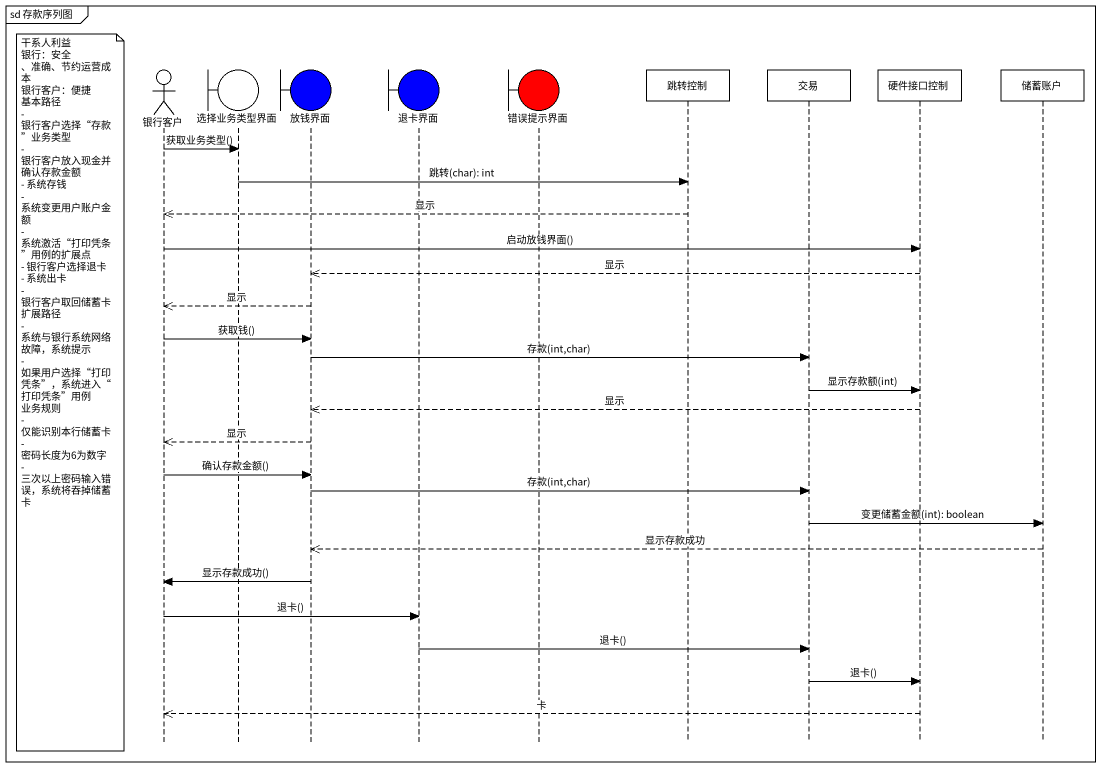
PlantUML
@startuml
mainframe sd 存款序列图
hide footbox
actor 银行客户
boundary 选择业务类型界面
boundary 放钱界面 #0000FF
boundary 退卡界面 #0000FF
boundary 错误提示界面 #FF0000
participant 跳转控制
participant 交易
participant 硬件接口控制
participant 储蓄账户

银行客户 -> 选择业务类型界面 : 获取业务类型()
选择业务类型界面 -> 跳转控制 : 跳转(char): int
跳转控制 -->> 银行客户 : 显示
银行客户 -> 硬件接口控制 : 启动放钱界面()
硬件接口控制 -->> 放钱界面 : 显示
放钱界面 -->> 银行客户 : 显示
银行客户 -> 放钱界面 : 获取钱()
放钱界面 -> 交易 : 存款(int,char)
交易 -> 硬件接口控制 : 显示存款额(int)
note left of 银行客户
  干系人利益
  银行：安全 、准确、节约运营成本
  银行客户：便捷
  基本路径
  - 银行客户选择“存款”业务类型
  - 银行客户放入现金并确认存款金额
  - 系统存钱
  - 系统变更用户账户金额
  - 系统激活“打印凭条”用例的扩展点
  - 银行客户选择退卡
  - 系统出卡
  - 银行客户取回储蓄卡
  扩展路径
  - 系统与银行系统网络故障，系统提示
  - 如果用户选择“打印凭条”，系统进入“打印凭条”用例
  业务规则
  - 仅能识别本行储蓄卡
  - 密码长度为6为数字
  - 三次以上密码输入错误，系统将吞掉储蓄卡
end note
硬件接口控制 -->> 放钱界面 : 显示
放钱界面 -->> 银行客户 : 显示
银行客户 -> 放钱界面 : 确认存款金额()
放钱界面 -> 交易 : 存款(int,char)
交易 -> 储蓄账户 : 变更储蓄金额(int): boolean
储蓄账户 -->> 放钱界面 : 显示存款成功
放钱界面 -> 银行客户 : 显示存款成功()
银行客户 -> 退卡界面 : 退卡()
退卡界面 -> 交易 : 退卡()
交易 -> 硬件接口控制 : 退卡()
硬件接口控制 -->> 银行客户 : 卡
@enduml
